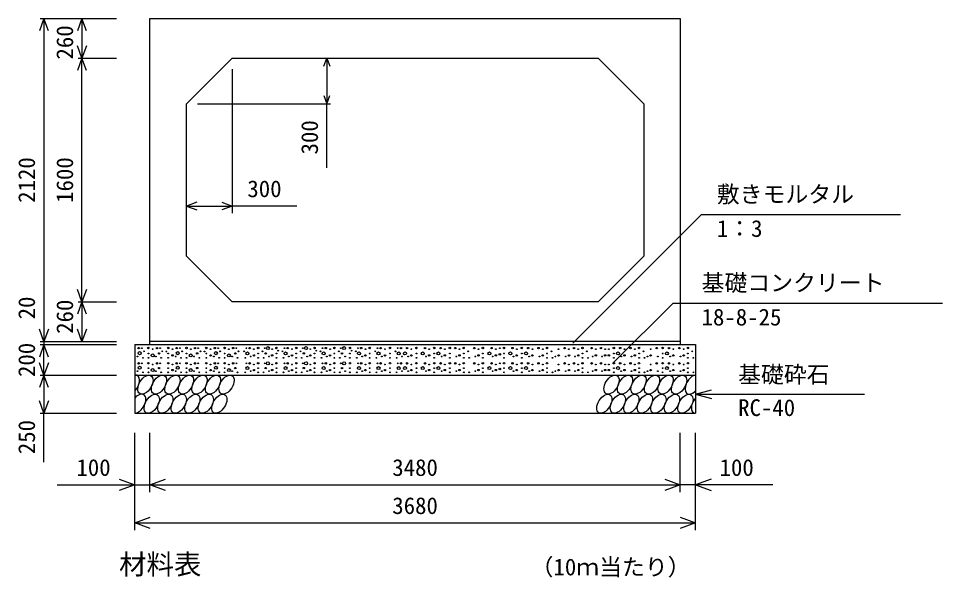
# Model space of a CAD drawing. Units: millimetres, scale not verified. Extents: x -100800 to 100800, y -35640 to 35640.
# Drawn here: x 10856 to 16900, y -12528 to -8860 of the extents above; entities that cross this region are included whole.
import ezdxf
from ezdxf.enums import TextEntityAlignment as Align

# ---------------------------------------------------------------- set-up
doc = ezdxf.new("R2010")
doc.units = ezdxf.units.MM
doc.header["$LTSCALE"] = 120
for name, color, linetype, lineweight in [('0-0_DIM', 7, 'Continuous', 25), ('0-2_HATCH', 6, 'Continuous', 25), ('0-5_OUTLINE', 3, 'Continuous', 25), ('0-7_TXT', 7, 'Continuous', 25)]:
    doc.layers.add(name, color=color, linetype=linetype, lineweight=lineweight)
doc.styles.add('ＭＳ ゴシック', font='')
doc.styles.get('ＭＳ ゴシック').set_extended_font_data('MS Gothic')

msp = doc.modelspace()

# ---------------------------------------------------------------- linework, layer by layer
at = {"layer": '0-0_DIM'}
for p, q in [((10999, -8859.7), (11499.1, -8859.7)), ((11023, -8859.7), (11023, -10979.7)), ((11273, -8859.7), (11273, -9119.7)), ((11249, -9119.7), (11499.1, -9119.7)), ((11273, -10719.7), (11273, -9119.7)), ((12879.5, -9119.7), (12879.5, -9419.7)), ((12259.1, -9191.7), (12259.1, -10138.3)), ((12031.1, -9419.7), (12903.5, -9419.7)), ((12879.5, -9840.5), (12879.5, -9419.7)), ((11959.1, -10090.3), (12259.1, -10090.3)), ((12683.2, -10090.3), (12259.1, -10090.3)), ((15339, -10145.8), (14494.9, -10989.8)), ((15339, -10145.8), (16644.7, -10145.8)), ((11249, -10719.7), (11499.1, -10719.7)), ((11273, -10719.7), (11273, -10979.7)), ((15151.3, -10726.9), (14758.5, -11119.7)), ((15151.3, -10726.9), (16920.3, -10726.9)), ((10999, -10979.7), (11499.1, -10979.7)), ((10999, -10999.7), (11499.1, -10999.7)), ((11023, -10979.7), (11023, -10999.7)), ((11023, -11199.7), (11023, -10999.7)), ((10999, -11199.7), (11499.1, -11199.7)), ((11023, -11199.7), (11023, -11449.7)), ((15299.1, -11324.7), (15403.4, -11296.7)), ((15299.1, -11324.7), (16408, -11324.7)), ((15299.1, -11324.7), (15403.4, -11352.7)), ((10999, -11449.7), (11499.1, -11449.7)), ((11023, -11771.8), (11023, -11449.7)), ((11619.1, -12216.9), (11619.1, -11577.3)), ((11719.1, -11966.9), (11719.1, -11577.3)), ((15199.1, -11966.9), (15199.1, -11577.3)), ((15299.1, -12216.9), (15299.1, -11577.3)), ((11111.1, -11918.9), (11619.1, -11918.9)), ((11619.1, -11918.9), (11719.1, -11918.9)), ((11719.1, -11918.9), (15199.1, -11918.9)), ((11619.1, -12168.9), (15299.1, -12168.9))]:
    msp.add_line(p, q, dxfattribs=at)
for points in [[(11052.6, -8940.9), (11023, -8859.7), (10993.5, -8940.9)], [(11302.6, -8940.9), (11273, -8859.7), (11243.5, -8940.9)], [(11302.6, -9038.5), (11273, -9119.7), (11243.5, -9038.5)], [(11302.6, -9200.9), (11273, -9119.7), (11243.5, -9200.9)], [(12859.8, -9173.8), (12879.5, -9119.7), (12899.2, -9173.8)], [(12859.8, -9365.6), (12879.5, -9419.7), (12899.2, -9365.6)], [(12026.8, -10065.7), (11959.1, -10090.3), (12026.8, -10115)], [(12191.4, -10065.7), (12259.1, -10090.3), (12191.4, -10115)], [(11302.6, -10638.5), (11273, -10719.7), (11243.5, -10638.5)], [(11302.6, -10800.9), (11273, -10719.7), (11243.5, -10800.9)], [(11052.6, -10898.5), (11023, -10979.7), (10993.5, -10898.5)], [(11302.6, -10898.5), (11273, -10979.7), (11243.5, -10898.5)], [(11052.6, -11080.9), (11023, -10999.7), (10993.5, -11080.9)], [(11052.6, -11118.5), (11023, -11199.7), (10993.5, -11118.5)], [(11052.6, -11280.9), (11023, -11199.7), (10993.5, -11280.9)], [(11052.6, -11368.5), (11023, -11449.7), (10993.5, -11368.5)], [(11517.6, -11882), (11619.1, -11918.9), (11517.6, -11955.9)], [(11820.6, -11955.9), (11719.1, -11918.9), (11820.6, -11882)], [(15097.6, -11882), (15199.1, -11918.9), (15097.6, -11955.9)], [(15400.6, -11882), (15299.1, -11918.9), (15400.6, -11955.9)], [(15807.1, -11918.9), (15299.1, -11918.9), (15199.1, -11918.9)], [(11720.6, -12205.9), (11619.1, -12168.9), (11720.6, -12132)], [(15197.6, -12132), (15299.1, -12168.9), (15197.6, -12205.9)]]:
    msp.add_lwpolyline(points, dxfattribs=at)
at = {"layer": '0-2_HATCH'}
for centre, radius in [((11645.1, -11022.5), 5), ((11651.7, -11055.5), 10), ((11666.2, -11022.5), 2.5), ((11680.2, -11043.5), 2.5), ((11709.1, -11021.6), 5), ((11709.1, -11057.5), 2.5), ((11737.1, -11029.5), 2.5), ((11765.1, -11022.5), 5), ((11779.2, -11057.5), 5), ((11786.2, -11022.5), 2.5), ((11800.2, -11043.5), 2.5), ((11826.7, -11044.4), 2.5), ((11839.1, -11021.6), 5), ((11839.1, -11057.5), 2.5), ((11867.1, -11029.5), 2.5), ((11895.1, -11022.5), 5), ((11901.7, -11055.5), 10), ((11916.2, -11022.5), 2.5), ((11930.2, -11043.5), 2.5), ((11959.1, -11021.6), 5), ((11959.1, -11057.5), 2.5), ((11987.1, -11029.5), 2.5), ((12015.1, -11022.5), 5), ((12029.2, -11057.5), 5), ((12036.2, -11022.5), 2.5), ((12050.2, -11043.5), 2.5), ((12076.7, -11044.4), 2.5), ((12089.1, -11021.6), 5), ((12089.1, -11057.5), 2.5), ((12117.1, -11029.5), 2.5), ((12145.1, -11022.5), 5), ((12151.7, -11055.5), 10), ((12166.2, -11022.5), 2.5), ((12180.2, -11043.5), 2.5), ((12209.1, -11021.6), 5), ((12209.1, -11057.5), 2.5), ((12237.1, -11029.5), 2.5), ((12265.1, -11022.5), 5), ((12279.2, -11057.5), 5), ((12286.2, -11022.5), 2.5), ((12300.2, -11043.5), 2.5), ((12338, -11043.5), 2.5), ((12359, -11057.5), 10), ((12352, -11022.5), 2.5), ((12373.1, -11022.5), 5), ((12401.1, -11029.5), 2.5), ((12429.1, -11021.6), 5), ((12429.1, -11057.5), 2.5), ((12458, -11043.5), 2.5), ((12472, -11022.5), 2.5), ((12479, -11057.5), 5), ((12493.1, -11022.5), 10), ((12521.1, -11029.5), 2.5), ((12549.1, -11021.6), 5), ((12549.1, -11057.5), 2.5), ((12560.5, -11039.2), 2.5), ((12588, -11043.5), 2.5), ((12609, -11057.5), 10), ((12602, -11022.5), 2.5), ((12623.1, -11022.5), 5), ((12651.1, -11029.5), 2.5), ((12679.1, -11021.6), 5), ((12679.1, -11057.5), 2.5), ((12708, -11043.5), 2.5), ((12722, -11022.5), 2.5), ((12729, -11057.5), 5), ((12743.1, -11022.5), 10), ((12771.1, -11029.5), 2.5), ((12799.1, -11021.6), 5), ((12799.1, -11057.5), 2.5), ((12810.5, -11039.2), 2.5), ((12838, -11043.5), 2.5), ((12859, -11057.5), 10), ((12852, -11022.5), 2.5), ((12873.1, -11022.5), 5), ((12901.1, -11029.5), 2.5), ((12929.1, -11021.6), 5), ((12929.1, -11057.5), 2.5), ((12958, -11043.5), 2.5), ((12972, -11022.5), 2.5), ((12979, -11057.5), 5), ((12993.1, -11022.5), 10), ((13031, -11021.6), 5), ((13031, -11057.5), 2.5), ((13042.3, -11039.2), 2.5), ((13069.8, -11043.5), 2.5), ((13090.9, -11057.5), 10), ((13083.9, -11022.5), 2.5), ((13104.9, -11022.5), 5), ((13132.9, -11029.5), 2.5), ((13161, -11021.6), 5), ((13161, -11057.5), 2.5), ((13197.9, -11043.5), 2.5), ((13218.9, -11057.5), 10), ((13211.9, -11022.5), 2.5), ((13232.9, -11022.5), 5), ((13261, -11029.5), 2.5), ((13293.9, -11021.6), 5), ((13293.9, -11057.5), 2.5), ((13330.8, -11043.5), 2.5), ((13351.9, -11057.5), 10), ((13344.8, -11022.5), 2.5), ((13365.9, -11022.5), 5), ((13392.5, -11057.5), 10), ((13406.5, -11022.5), 5), ((13434.6, -11029.5), 2.5), ((13467.5, -11021.6), 5), ((13467.5, -11057.5), 2.5), ((13509.4, -11057.5), 10), ((13523.4, -11022.5), 5), ((13551.4, -11029.5), 2.5), ((13584.3, -11021.6), 5), ((13584.3, -11057.5), 2.5), ((13612.1, -11057.5), 10), ((13626.1, -11022.5), 5), ((13654.1, -11029.5), 2.5), ((13687, -11021.6), 5), ((13687, -11057.5), 2.5), ((13722.3, -11022.5), 5), ((13750.3, -11029.5), 2.5), ((13778.4, -11021.6), 5), ((13778.4, -11057.5), 2.5), ((13807.2, -11043.5), 2.5), ((13847.1, -11022.5), 5), ((13875.1, -11029.5), 2.5), ((13903.2, -11021.6), 5), ((13903.2, -11057.5), 2.5), ((13946.5, -11057.5), 10), ((13960.5, -11022.5), 5), ((13988.6, -11029.5), 2.5), ((14014.7, -11063.7), 5), ((14014.7, -11022.5), 2.5), ((14042, -11021.6), 5), ((14042, -11057.5), 2.5), ((14083.9, -11057.5), 10), ((14097.9, -11022.5), 5), ((14126, -11029.5), 2.5), ((14158.9, -11021.6), 5), ((14158.9, -11057.5), 2.5), ((14186.6, -11057.5), 10), ((14200.6, -11022.5), 5), ((14228.7, -11029.5), 2.5), ((14268.4, -11022.5), 5), ((14296.4, -11029.5), 2.5), ((14324.5, -11021.6), 5), ((14324.5, -11057.5), 2.5), ((14353.4, -11043.5), 2.5), ((14400.4, -11029.5), 2.5), ((14440.2, -11022.5), 5), ((14468.2, -11029.5), 2.5), ((14501.3, -11022.5), 5), ((14529.3, -11029.5), 2.5), ((14557.3, -11021.6), 5), ((14557.3, -11057.5), 2.5), ((14586.2, -11043.5), 2.5), ((14616.9, -11022.5), 5), ((14645, -11029.5), 2.5), ((14678, -11022.5), 5), ((14706.1, -11029.5), 2.5), ((14730, -11029.5), 2.5), ((14762.9, -11021.6), 5), ((14762.9, -11057.5), 2.5), ((14790.6, -11057.5), 10), ((14804.6, -11022.5), 5), ((14832.6, -11029.5), 2.5), ((14872.4, -11022.5), 5), ((14900.4, -11029.5), 2.5), ((14928.5, -11021.6), 5), ((14928.5, -11057.5), 2.5), ((14957.3, -11043.5), 2.5), ((15004.4, -11029.5), 2.5), ((15044.1, -11022.5), 5), ((15083.2, -11021.6), 5), ((15083.2, -11057.5), 2.5), ((15111, -11057.5), 10), ((15125, -11022.5), 5), ((15153, -11029.5), 2.5), ((15192.8, -11022.5), 5), ((15220.8, -11029.5), 2.5), ((15248.8, -11021.6), 5), ((15248.8, -11057.5), 2.5), ((15277.7, -11043.5), 2.5), ((11638.1, -11077.7), 2.5), ((11645.1, -11122.5), 5), ((11666.2, -11122.5), 2.5), ((11673.2, -11085.6), 2.5), ((11709.1, -11121.6), 5), ((11709.1, -11085.6), 2.5), ((11737.1, -11070.7), 10), ((11758.1, -11077.7), 2.5), ((11765.1, -11122.5), 5), ((11786.2, -11122.5), 2.5), ((11793.2, -11085.6), 2.5), ((11839.1, -11121.6), 5), ((11839.1, -11085.6), 2.5), ((11867.1, -11070.7), 5), ((11888.1, -11077.7), 2.5), ((11895.1, -11122.5), 5), ((11916.2, -11122.5), 2.5), ((11923.2, -11085.6), 2.5), ((11959.1, -11121.6), 5), ((11959.1, -11085.6), 2.5), ((11987.1, -11070.7), 10), ((12008.1, -11077.7), 2.5), ((12015.1, -11122.5), 5), ((12036.2, -11122.5), 2.5), ((12043.2, -11085.6), 2.5), ((12089.1, -11121.6), 5), ((12089.1, -11085.6), 2.5), ((12117.1, -11070.7), 5), ((12138.1, -11077.7), 2.5), ((12145.1, -11122.5), 5), ((12166.2, -11122.5), 2.5), ((12173.2, -11085.6), 2.5), ((12209.1, -11121.6), 5), ((12209.1, -11085.6), 2.5), ((12237.1, -11070.7), 10), ((12258.1, -11077.7), 2.5), ((12265.1, -11122.5), 5), ((12286.2, -11122.5), 2.5), ((12293.2, -11085.6), 2.5), ((12345, -11085.6), 2.5), ((12352, -11122.5), 2.5), ((12373.1, -11122.5), 5), ((12380.1, -11077.7), 2.5), ((12401.1, -11070.7), 5), ((12429.1, -11121.6), 5), ((12429.1, -11085.6), 2.5), ((12465, -11085.6), 2.5), ((12472, -11122.5), 2.5), ((12493.1, -11122.5), 10), ((12500.1, -11077.7), 2.5), ((12521.1, -11070.7), 5), ((12549.1, -11121.6), 5), ((12549.1, -11085.6), 2.5), ((12595, -11085.6), 2.5), ((12602, -11122.5), 2.5), ((12623.1, -11122.5), 5), ((12630.1, -11077.7), 2.5), ((12651.1, -11070.7), 5), ((12679.1, -11121.6), 5), ((12679.1, -11085.6), 2.5), ((12715, -11085.6), 2.5), ((12722, -11122.5), 2.5), ((12743.1, -11122.5), 10), ((12750.1, -11077.7), 2.5), ((12771.1, -11070.7), 5), ((12799.1, -11121.6), 5), ((12799.1, -11085.6), 2.5), ((12845, -11085.6), 2.5), ((12852, -11122.5), 2.5), ((12873.1, -11122.5), 5), ((12880.1, -11077.7), 2.5), ((12901.1, -11070.7), 5), ((12929.1, -11121.6), 5), ((12929.1, -11085.6), 2.5), ((12965, -11085.6), 2.5), ((12972, -11122.5), 2.5), ((12993.1, -11122.5), 10), ((13000.1, -11077.7), 2.5), ((13031, -11121.6), 5), ((13031, -11085.6), 2.5), ((13076.8, -11085.6), 2.5), ((13083.9, -11122.5), 2.5), ((13104.9, -11122.5), 5), ((13111.9, -11077.7), 2.5), ((13132.9, -11070.7), 5), ((13161, -11121.6), 5), ((13161, -11085.6), 2.5), ((13204.9, -11085.6), 2.5), ((13211.9, -11122.5), 2.5), ((13232.9, -11122.5), 5), ((13240, -11077.7), 2.5), ((13261, -11070.7), 5), ((13293.9, -11121.6), 5), ((13293.9, -11085.6), 2.5), ((13337.8, -11085.6), 2.5), ((13344.8, -11122.5), 2.5), ((13365.9, -11122.5), 5), ((13372.9, -11077.7), 2.5), ((13406.5, -11122.5), 5), ((13413.6, -11077.7), 2.5), ((13434.6, -11070.7), 5), ((13467.5, -11121.6), 5), ((13467.5, -11085.6), 2.5), ((13523.4, -11122.5), 5), ((13530.4, -11077.7), 2.5), ((13551.4, -11070.7), 5), ((13584.3, -11121.6), 5), ((13584.3, -11085.6), 2.5), ((13626.1, -11122.5), 5), ((13633.1, -11077.7), 2.5), ((13654.1, -11070.7), 5), ((13687, -11121.6), 5), ((13687, -11085.6), 2.5), ((13722.3, -11122.5), 5), ((13729.3, -11077.7), 2.5), ((13750.3, -11070.7), 5), ((13778.4, -11121.6), 5), ((13778.4, -11085.6), 2.5), ((13814.2, -11085.6), 2.5), ((13847.1, -11122.5), 5), ((13854.1, -11077.7), 2.5), ((13875.1, -11070.7), 5), ((13903.2, -11121.6), 5), ((13903.2, -11085.6), 2.5), ((13960.5, -11122.5), 5), ((13967.5, -11077.7), 2.5), ((13988.6, -11070.7), 5), ((14014.7, -11122.5), 2.5), ((14042, -11121.6), 5), ((14042, -11085.6), 2.5), ((14097.9, -11122.5), 5), ((14105, -11077.7), 2.5), ((14126, -11070.7), 5), ((14158.9, -11121.6), 5), ((14158.9, -11085.6), 2.5), ((14200.6, -11122.5), 5), ((14207.6, -11077.7), 2.5), ((14228.7, -11070.7), 5), ((14268.4, -11122.5), 5), ((14275.4, -11077.7), 2.5), ((14296.4, -11070.7), 5), ((14324.5, -11121.6), 5), ((14324.5, -11085.6), 2.5), ((14360.4, -11085.6), 2.5), ((14379.4, -11077.7), 2.5), ((14400.4, -11070.7), 5), ((14440.2, -11122.5), 5), ((14447.2, -11077.7), 2.5), ((14468.2, -11070.7), 5), ((14501.3, -11122.5), 5), ((14508.3, -11077.7), 2.5), ((14529.3, -11070.7), 5), ((14557.3, -11121.6), 5), ((14557.3, -11085.6), 2.5), ((14593.2, -11085.6), 2.5), ((14616.9, -11122.5), 5), ((14624, -11077.7), 2.5), ((14645, -11070.7), 5), ((14678, -11122.5), 5), ((14685, -11077.7), 2.5), ((14706.1, -11070.7), 5), ((14730, -11070.7), 5), ((14762.9, -11121.6), 5), ((14762.9, -11085.6), 2.5), ((14804.6, -11122.5), 5), ((14811.6, -11077.7), 2.5), ((14832.6, -11070.7), 5), ((14872.4, -11122.5), 5), ((14879.4, -11077.7), 2.5), ((14900.4, -11070.7), 5), ((14928.5, -11121.6), 5), ((14928.5, -11085.6), 2.5), ((14964.3, -11085.6), 2.5), ((14983.4, -11077.7), 2.5), ((15004.4, -11070.7), 5), ((15044.1, -11122.5), 5), ((15051.1, -11077.7), 2.5), ((15083.2, -11121.6), 5), ((15083.2, -11085.6), 2.5), ((15125, -11122.5), 5), ((15132, -11077.7), 2.5), ((15153, -11070.7), 5), ((15192.8, -11122.5), 5), ((15199.8, -11077.7), 2.5), ((15220.8, -11070.7), 5), ((15248.8, -11121.6), 5), ((15248.8, -11085.6), 2.5), ((15284.7, -11085.6), 2.5), ((11638.1, -11173.8), 2.5), ((11651.7, -11151.6), 10), ((11673.2, -11181.6), 2.5), ((11709.1, -11153.6), 2.5), ((11709.1, -11181.6), 2.5), ((11737.1, -11166.8), 10), ((11737.1, -11129.5), 2.5), ((11758.1, -11173.8), 2.5), ((11779.2, -11153.6), 5), ((11793.2, -11181.6), 2.5), ((11839.1, -11153.6), 2.5), ((11839.1, -11181.6), 2.5), ((11867.1, -11166.8), 5), ((11867.1, -11129.5), 2.5), ((11888.1, -11173.8), 2.5), ((11901.7, -11151.6), 10), ((11923.2, -11181.6), 2.5), ((11959.1, -11153.6), 2.5), ((11959.1, -11181.6), 2.5), ((11987.1, -11166.8), 10), ((11987.1, -11129.5), 2.5), ((12008.1, -11173.8), 2.5), ((12029.2, -11153.6), 5), ((12043.2, -11181.6), 2.5), ((12089.1, -11153.6), 2.5), ((12089.1, -11181.6), 2.5), ((12117.1, -11166.8), 5), ((12117.1, -11129.5), 2.5), ((12138.1, -11173.8), 2.5), ((12151.7, -11151.6), 10), ((12173.2, -11181.6), 2.5), ((12209.1, -11153.6), 2.5), ((12209.1, -11181.6), 2.5), ((12237.1, -11166.8), 10), ((12237.1, -11129.5), 2.5), ((12258.1, -11173.8), 2.5), ((12279.2, -11153.6), 5), ((12293.2, -11181.6), 2.5), ((12345, -11181.6), 2.5), ((12359, -11153.6), 10), ((12380.1, -11173.8), 2.5), ((12401.1, -11166.8), 5), ((12401.1, -11129.5), 2.5), ((12429.1, -11153.6), 2.5), ((12429.1, -11181.6), 2.5), ((12465, -11181.6), 2.5), ((12479, -11153.6), 5), ((12500.1, -11173.8), 2.5), ((12521.1, -11166.8), 5), ((12521.1, -11129.5), 2.5), ((12549.1, -11153.6), 2.5), ((12549.1, -11181.6), 2.5), ((12595, -11181.6), 2.5), ((12609, -11153.6), 10), ((12630.1, -11173.8), 2.5), ((12651.1, -11166.8), 5), ((12651.1, -11129.5), 2.5), ((12679.1, -11153.6), 2.5), ((12679.1, -11181.6), 2.5), ((12715, -11181.6), 2.5), ((12729, -11153.6), 5), ((12750.1, -11173.8), 2.5), ((12771.1, -11166.8), 5), ((12771.1, -11129.5), 2.5), ((12799.1, -11153.6), 2.5), ((12799.1, -11181.6), 2.5), ((12845, -11181.6), 2.5), ((12859, -11153.6), 10), ((12880.1, -11173.8), 2.5), ((12901.1, -11166.8), 5), ((12901.1, -11129.5), 2.5), ((12929.1, -11153.6), 2.5), ((12929.1, -11181.6), 2.5), ((12965, -11181.6), 2.5), ((12979, -11153.6), 5), ((13000.1, -11173.8), 2.5), ((13031, -11153.6), 2.5), ((13031, -11181.6), 2.5), ((13076.8, -11181.6), 2.5), ((13090.9, -11153.6), 10), ((13111.9, -11173.8), 2.5), ((13132.9, -11166.8), 5), ((13132.9, -11129.5), 2.5), ((13161, -11153.6), 2.5), ((13161, -11181.6), 2.5), ((13204.9, -11181.6), 2.5), ((13218.9, -11153.6), 10), ((13240, -11173.8), 2.5), ((13261, -11166.8), 5), ((13261, -11129.5), 2.5), ((13293.9, -11153.6), 2.5), ((13293.9, -11181.6), 2.5), ((13337.8, -11181.6), 2.5), ((13351.9, -11153.6), 10), ((13372.9, -11173.8), 2.5), ((13392.5, -11153.6), 10), ((13413.6, -11173.8), 2.5), ((13434.6, -11166.8), 5), ((13434.6, -11129.5), 2.5), ((13467.5, -11153.6), 2.5), ((13467.5, -11181.6), 2.5), ((13509.4, -11153.6), 10), ((13530.4, -11173.8), 2.5), ((13551.4, -11166.8), 5), ((13551.4, -11129.5), 2.5), ((13584.3, -11153.6), 2.5), ((13584.3, -11181.6), 2.5), ((13612.1, -11153.6), 10), ((13633.1, -11173.8), 2.5), ((13654.1, -11166.8), 5), ((13654.1, -11129.5), 2.5), ((13687, -11153.6), 2.5), ((13687, -11181.6), 2.5), ((13729.3, -11173.8), 2.5), ((13750.3, -11166.8), 5), ((13750.3, -11129.5), 2.5), ((13778.4, -11153.6), 2.5), ((13778.4, -11181.6), 2.5), ((13814.2, -11181.6), 2.5), ((13854.1, -11173.8), 2.5), ((13875.1, -11166.8), 5), ((13875.1, -11129.5), 2.5), ((13903.2, -11153.6), 2.5), ((13903.2, -11181.6), 2.5), ((13946.5, -11153.6), 10), ((13967.5, -11173.8), 2.5), ((13988.6, -11166.8), 5), ((13988.6, -11129.5), 2.5), ((14014.7, -11159.8), 5), ((14042, -11153.6), 2.5), ((14042, -11181.6), 2.5), ((14083.9, -11153.6), 10), ((14105, -11173.8), 2.5), ((14126, -11166.8), 5), ((14126, -11129.5), 2.5), ((14158.9, -11153.6), 2.5), ((14158.9, -11181.6), 2.5), ((14186.6, -11153.6), 10), ((14207.6, -11173.8), 2.5), ((14228.7, -11166.8), 5), ((14228.7, -11129.5), 2.5), ((14275.4, -11173.8), 2.5), ((14296.4, -11166.8), 5), ((14296.4, -11129.5), 2.5), ((14324.5, -11153.6), 2.5), ((14324.5, -11181.6), 2.5), ((14360.4, -11181.6), 2.5), ((14379.4, -11173.8), 2.5), ((14400.4, -11166.8), 5), ((14400.4, -11129.5), 2.5), ((14447.2, -11173.8), 2.5), ((14468.2, -11166.8), 5), ((14468.2, -11129.5), 2.5), ((14508.3, -11173.8), 2.5), ((14529.3, -11166.8), 5), ((14529.3, -11129.5), 2.5), ((14557.3, -11153.6), 2.5), ((14557.3, -11181.6), 2.5), ((14593.2, -11181.6), 2.5), ((14624, -11173.8), 2.5), ((14645, -11166.8), 5), ((14645, -11129.5), 2.5), ((14685, -11173.8), 2.5), ((14706.1, -11166.8), 5), ((14706.1, -11129.5), 2.5), ((14730, -11166.8), 5), ((14730, -11129.5), 2.5), ((14762.9, -11153.6), 2.5), ((14762.9, -11181.6), 2.5), ((14790.6, -11153.6), 10), ((14811.6, -11173.8), 2.5), ((14832.6, -11166.8), 5), ((14832.6, -11129.5), 2.5), ((14879.4, -11173.8), 2.5), ((14900.4, -11166.8), 5), ((14900.4, -11129.5), 2.5), ((14928.5, -11153.6), 2.5), ((14928.5, -11181.6), 2.5), ((14964.3, -11181.6), 2.5), ((14983.4, -11173.8), 2.5), ((15004.4, -11166.8), 5), ((15004.4, -11129.5), 2.5), ((15051.1, -11173.8), 2.5), ((15083.2, -11153.6), 2.5), ((15083.2, -11181.6), 2.5), ((15111, -11153.6), 10), ((15132, -11173.8), 2.5), ((15153, -11166.8), 5), ((15153, -11129.5), 2.5), ((15199.8, -11173.8), 2.5), ((15220.8, -11166.8), 5), ((15220.8, -11129.5), 2.5), ((15248.8, -11153.6), 2.5), ((15248.8, -11181.6), 2.5), ((15284.7, -11181.6), 2.5)]:
    msp.add_circle(centre, radius, dxfattribs=at)
for centre, start_param, end_param in [((11600.8, -11262.2), 4.335544, 6.724593), ((15279.8, -11262.2), 0.419949, 4.357003), ((11642.3, -11387.2), 3.496422, 7.58605), ((15321.4, -11387.2), 1.28053, 3.496422)]:
    msp.add_ellipse(centre, major_axis=(36.4, 58.9), ratio=0.5792, start_param=start_param, end_param=end_param, dxfattribs=at)
for centre in [(11689.5, -11262.2), (11778.2, -11262.2), (11866.9, -11262.2), (11955.6, -11262.2), (12044.3, -11262.2), (12133, -11262.2), (12221.6, -11262.2), (14747.6, -11262.2), (14836.3, -11262.2), (14925, -11262.2), (15013.7, -11262.2), (15102.4, -11262.2), (15191.1, -11262.2), (11731, -11387.2), (11819.7, -11387.2), (11908.4, -11387.2), (11997.1, -11387.2), (12085.8, -11387.2), (12174.5, -11387.2), (14700.5, -11387.2), (14789.2, -11387.2), (14877.9, -11387.2), (14966.6, -11387.2), (15055.3, -11387.2), (15144, -11387.2), (15232.7, -11387.2)]:
    msp.add_ellipse(centre, major_axis=(36.4, 58.9), ratio=0.5792, dxfattribs=at)
at = {"layer": '0-5_OUTLINE'}
for p, q in [((11719.1, -10999.7), (11719.1, -8859.7)), ((12259.1, -9119.7), (11959.1, -9419.7)), ((12259.1, -9119.7), (14659.1, -9119.7)), ((14959.1, -9419.7), (14659.1, -9119.7)), ((11959.1, -10419.7), (11959.1, -9419.7)), ((14959.1, -9419.7), (14959.1, -10419.7)), ((11959.1, -10419.7), (12259.1, -10719.7)), ((14659.1, -10719.7), (14959.1, -10419.7)), ((14659.1, -10719.7), (12259.1, -10719.7)), ((11619.1, -10999.7), (11619.1, -11449.7)), ((11619.1, -10999.7), (15299.1, -10999.7)), ((15199.1, -10979.7), (11719.1, -10979.7)), ((15299.1, -10999.7), (15299.1, -11449.7)), ((11619.1, -11199.7), (15299.1, -11199.7)), ((11619.1, -11449.7), (15299.1, -11449.7))]:
    msp.add_line(p, q, dxfattribs=at)
msp.add_lwpolyline([(11719.1, -8859.7), (15199.1, -8859.7), (15199.1, -10999.7)], dxfattribs=at)

# ---------------------------------------------------------------- texts
at = {"layer": '0-0_DIM', "style": 'ＭＳ ゴシック'}
for s, p in [('260', (11248, -9129.4)), ('300', (12854.5, -9752)), ('2120', (10998, -10069.7)), ('1600', (11248, -10069.7)), ('20', (10998, -10833.8)), ('260', (11248, -10928.9)), ('200', (10998, -11212.2)), ('250', (10998, -11718.5))]:
    msp.add_text(s, height=110, rotation=90, dxfattribs=at).set_placement(p, align=Align.BOTTOM_LEFT)
for s, p in [('300', (12358.3, -10065.3)), ('敷きモルタル', (15438.6, -10100.8)), ('1：3', (15438.6, -10326)), ('基礎コンクリート', (15338.6, -10682)), ('18-8-25', (15338.6, -10907.1)), ('基礎砕石', (15578.3, -11283.5)), ('RC-40', (15578.3, -11501.1)), ('100', (11236.7, -11893.9)), ('3480', (13309.1, -11893.9)), ('100', (15456.5, -11893.9)), ('3680', (13309.1, -12143.9))]:
    msp.add_text(s, height=110, dxfattribs=at).set_placement(p, align=Align.BOTTOM_LEFT)
at = {"layer": '0-7_TXT', "style": 'ＭＳ ゴシック'}
for s, height, p in [('材料表', 132, (11516.6, -12546.4)), ('（10ｍ当たり）', 110, (14216.6, -12546.4))]:
    msp.add_text(s, height=height, dxfattribs=at).set_placement(p, align=Align.BOTTOM_LEFT)

doc.saveas('drawing.dxf')
